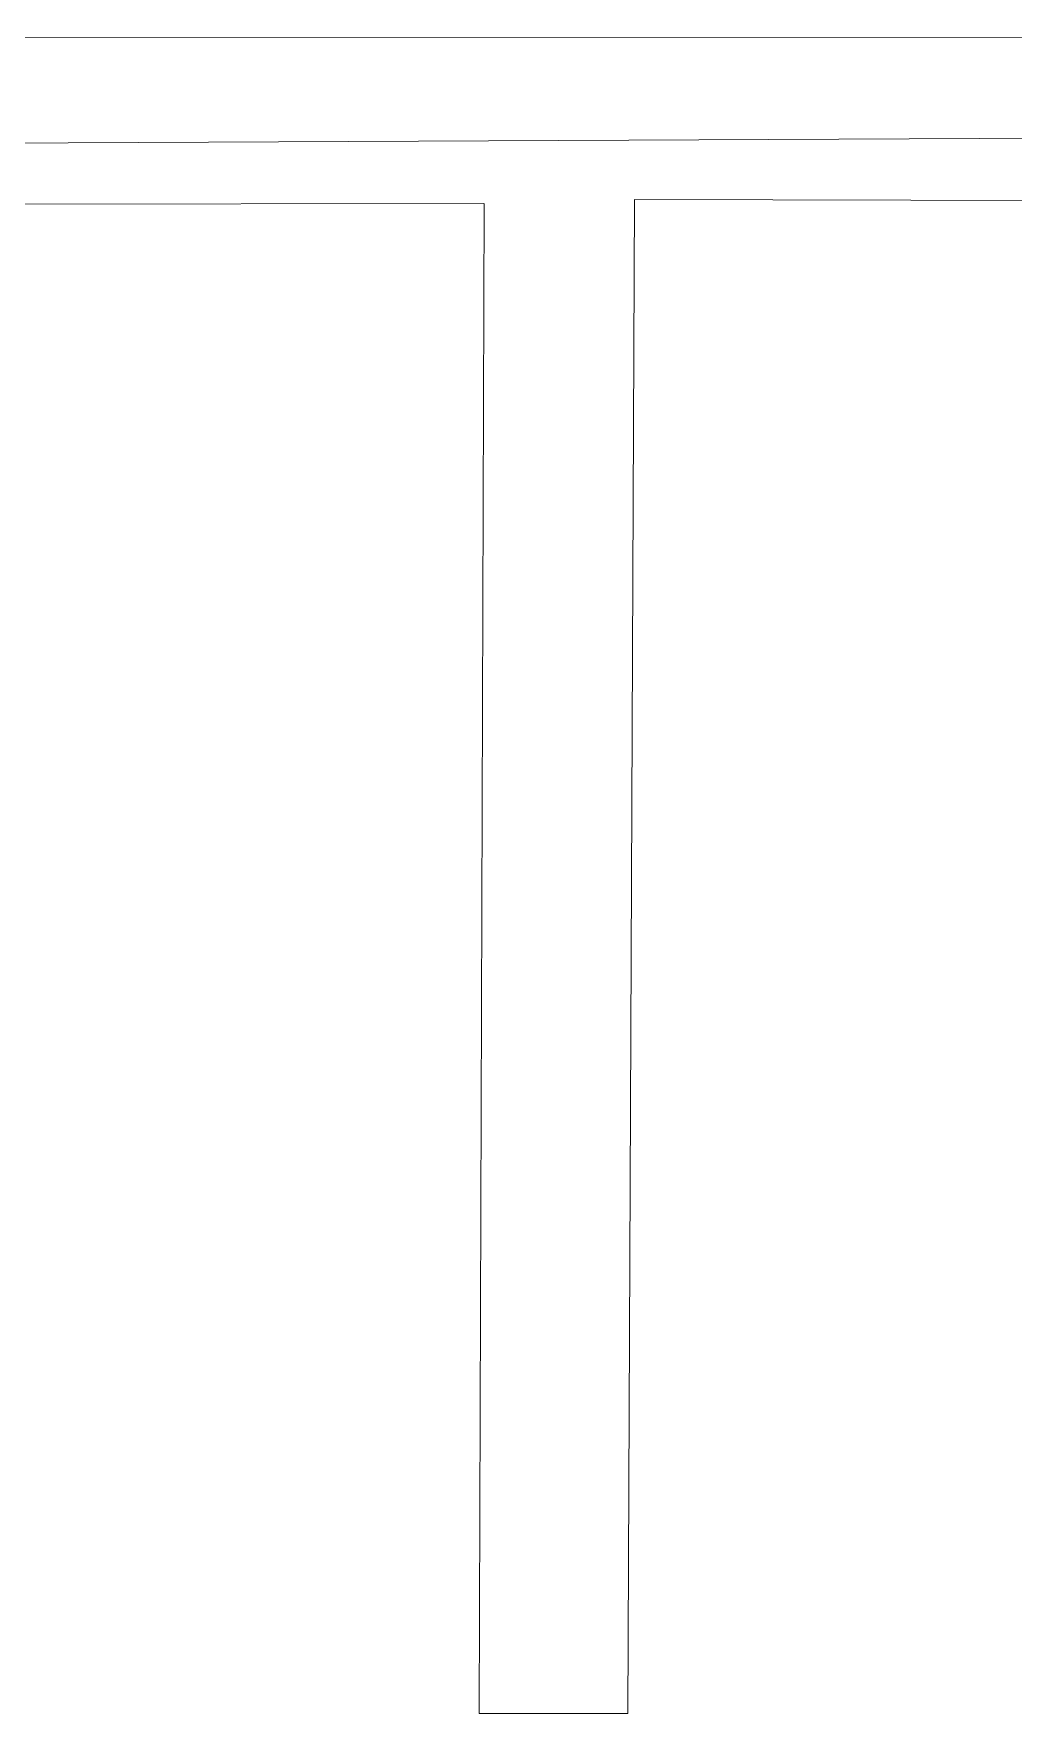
# Model space of a CAD drawing. Header units: inches. Extents: x 164.3 to 247.9, y 15.6 to 56.7.
# Drawn here: x 222.718 to 223.707, y 54.97 to 56.667 of the extents above; entities that cross this region are included whole.
import ezdxf

# ---------------------------------------------------------------- set-up
doc = ezdxf.new("R2010")
doc.units = ezdxf.units.IN
doc.header["$MEASUREMENT"] = 0
doc.layers.add('WALL 1 100', color=250, linetype='Continuous', lineweight=9)
doc.layers.add('провода', color=1, linetype='Continuous', lineweight=5)

msp = doc.modelspace()

# ---------------------------------------------------------------- linework, layer by layer
at = {"layer": 'WALL 1 100', "color": 0}
for p, q in [((223.168, 54.9705), (223.173, 56.4952)), ((223.318, 54.9705), (223.3247, 56.4993)), ((223.3247, 56.4993), (228.0216, 56.4896)), ((223.318, 54.9705), (223.168, 54.9705))]:
    msp.add_line(p, q, dxfattribs=at)
for points in [[(209.2861, 56.6519), (228.0934, 56.6669)], [(209.457, 56.4802), (223.1726, 56.4953)]]:
    msp.add_lwpolyline(points, dxfattribs=at)
at = {"layer": 'провода', "color": 1}
msp.add_line((228.0979, 56.5829), (220.8106, 56.547), dxfattribs=at)

doc.saveas('drawing.dxf')
